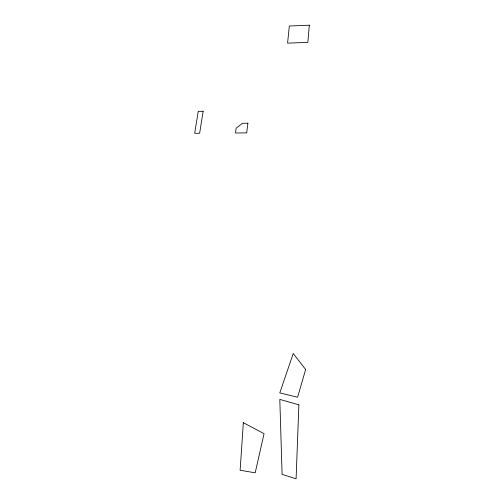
<?xml version="1.0" encoding="UTF-8"?>
<svg xmlns="http://www.w3.org/2000/svg" width="504" height="504" viewBox="0 0 504 504"><rect width="100%" height="100%" fill="white"/><g stroke="black" fill="none" stroke-linecap="round" stroke-linejoin="round"><path stroke-width="0.76" d="M298.885 404.844L296.094 478.8L282.095 474.365L279.808 399.407L298.885 404.844M243.356 422.68L240.118 470.257L255.194 472.809L264.058 433.686L243.356 422.68M309.336 25.2L307.831 42.393L287.576 43.123L289.34 26.013L309.336 25.2M247.905 123.197L246.683 132.861L235.488 133.006L236.137 128.167L242.462 123.278L247.905 123.197M203.156 111.271L199.641 133.245L194.664 133.308L198.255 111.365L203.156 111.271M305.644 369.501L297.599 397.209L279.789 392.925L293.233 353.512L305.644 369.501"/></g></svg>
